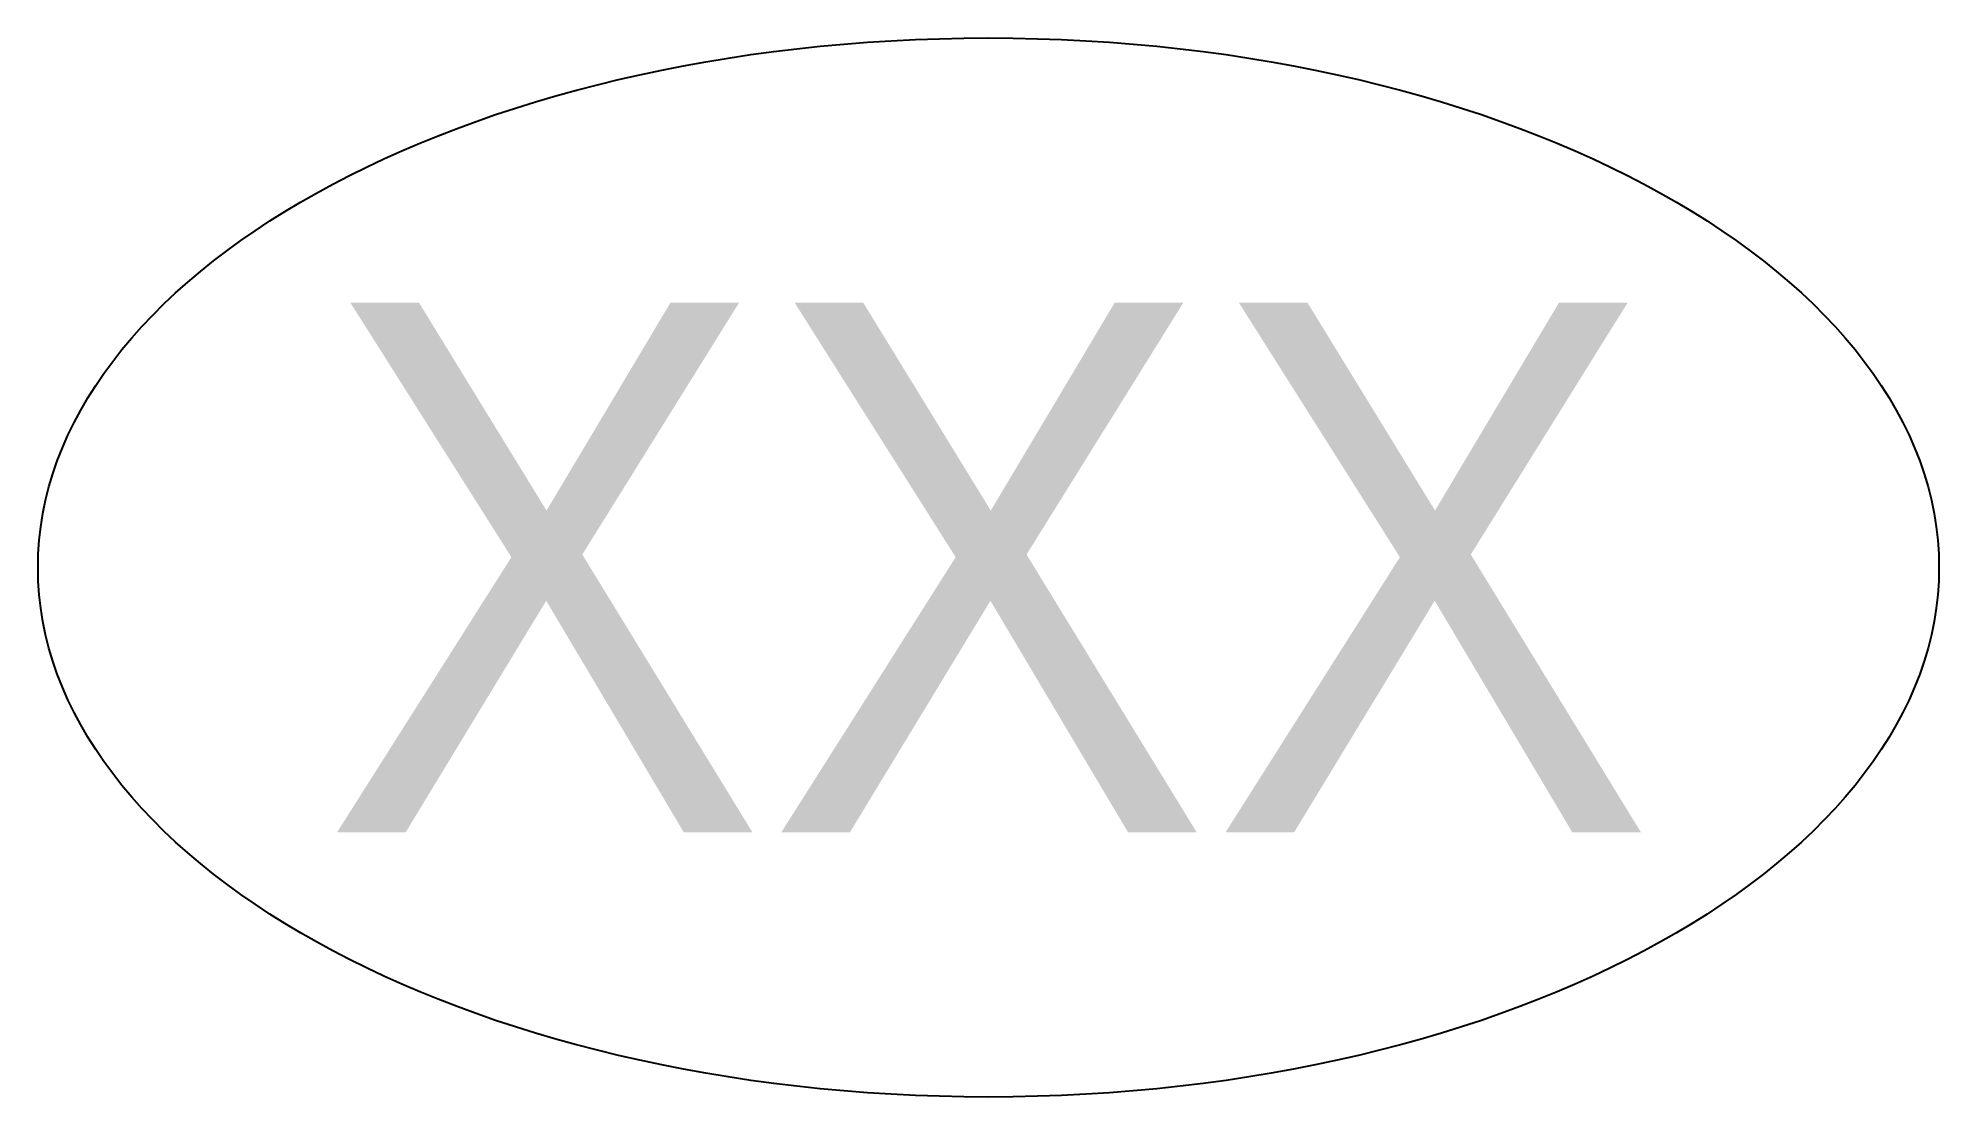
# Model space of a CAD drawing. Header units: inches. Extents: x -0.168 to 0.168, y -0.094 to 0.094.
import ezdxf
from ezdxf.enums import TextEntityAlignment as Align

# ---------------------------------------------------------------- set-up
doc = ezdxf.new("R2010")
doc.units = ezdxf.units.IN
doc.header["$MEASUREMENT"] = 0
doc.layers.add('0 @ 1', color=7, linetype='Continuous')
doc.styles.add('SansAttr', font='swiss.ttf', dxfattribs={"width": 0.9})

# ---------------------------------------------------------------- blocks, each defined once
blk = doc.blocks.new('Door Tag')
blk.add_ellipse((0, 0), major_axis=(-0.16819, 0), ratio=0.557411)
at = {"style": 'SansAttr', "width": 0.9}
blk.add_attdef('DNUMBER', text='', height=0.09375, dxfattribs=at).set_placement((0, 0), align=Align.MIDDLE)

msp = doc.modelspace()

# ---------------------------------------------------------------- block references
at = {"layer": '0 @ 1'}
msp.add_blockref('Door Tag', (0, 0), dxfattribs=at).add_auto_attribs({'DNUMBER': 'XXX'})

doc.saveas('drawing.dxf')
